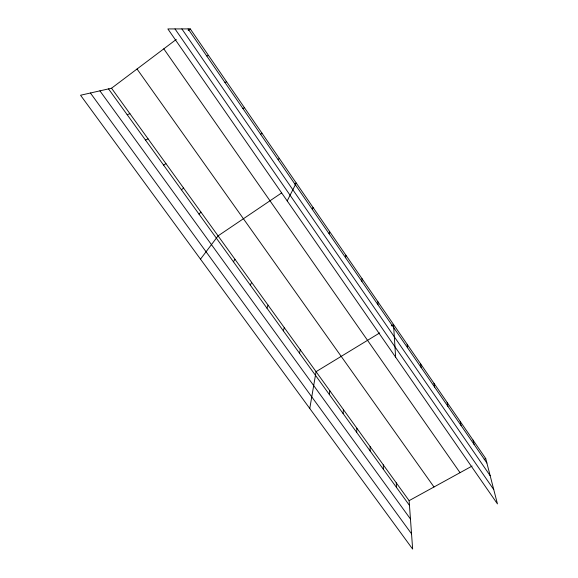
<?xml version="1.0" encoding="UTF-8"?>
<svg xmlns="http://www.w3.org/2000/svg" width="578" height="578" viewBox="0 0 578 578"><rect width="100%" height="100%" fill="white"/><g stroke="black" fill="none" stroke-linecap="round" stroke-linejoin="round"><path stroke-width="0.87" d="M370.108 450.941L370.151 446.65M356.684 432.358L356.864 428.233M361.879 281.392L362.016 278.654M343.101 413.559L343.419 409.6M329.352 394.528L329.821 390.75M345.608 257.752L345.919 255.252M309.772 408.494L316.058 371.676L379.724 332.914M329.099 233.772L329.605 231.525M299.491 353.201L300.278 349.798M283.321 330.818L284.282 327.632M312.358 209.453L313.052 207.451M266.928 308.132L268.069 305.162M250.303 285.12L251.632 282.382M287.194 200.906L296.261 183.038L294.794 184.028M233.447 261.798L234.964 259.284M278.148 159.745L279.232 158.278M200.487 259.154L218.072 235.867L281.623 192.929M199.02 214.149L200.942 212.126M260.664 134.342L261.95 133.15M181.441 189.815L183.566 188.045M111.54 88.217L409.116 500.649L412.656 549.1L80.552 95.24L111.54 88.217L176.276 39.434M188.161 30.482L190.256 28.9L485.737 458.564L497.448 503.893L167.858 28.936L190.256 28.9M163.61 165.135L165.944 163.625M391.234 325.898L393.539 324.496L395.627 357.161M242.926 108.57L244.422 107.66M409.116 500.649L472.082 466.063M484.22 459.394L485.737 458.564M145.512 140.093L148.069 138.85M224.921 82.408L226.634 81.794M127.16 114.682L129.934 113.714M206.642 55.856L208.579 55.546M90.414 93.007L411.543 533.826M99.907 90.854L410.459 518.993M108.534 88.904L409.462 505.41M137.037 69.006L433.991 486.987M163.798 48.841L460.037 472.681M175.004 28.922L493.749 489.573M181.868 28.914L490.166 475.701M188.088 28.9L486.886 463.007M473.028 440.082L474.047 444.359M460.167 421.384L461.063 425.495M447.155 402.461L447.921 406.399M433.991 383.322L434.62 387.079M420.668 363.945L421.16 367.521M407.187 344.344L407.533 347.725M396.277 482.854L396.501 487.464M383.293 464.856L383.38 469.307M377.889 301.738L377.925 304.7"/></g></svg>
